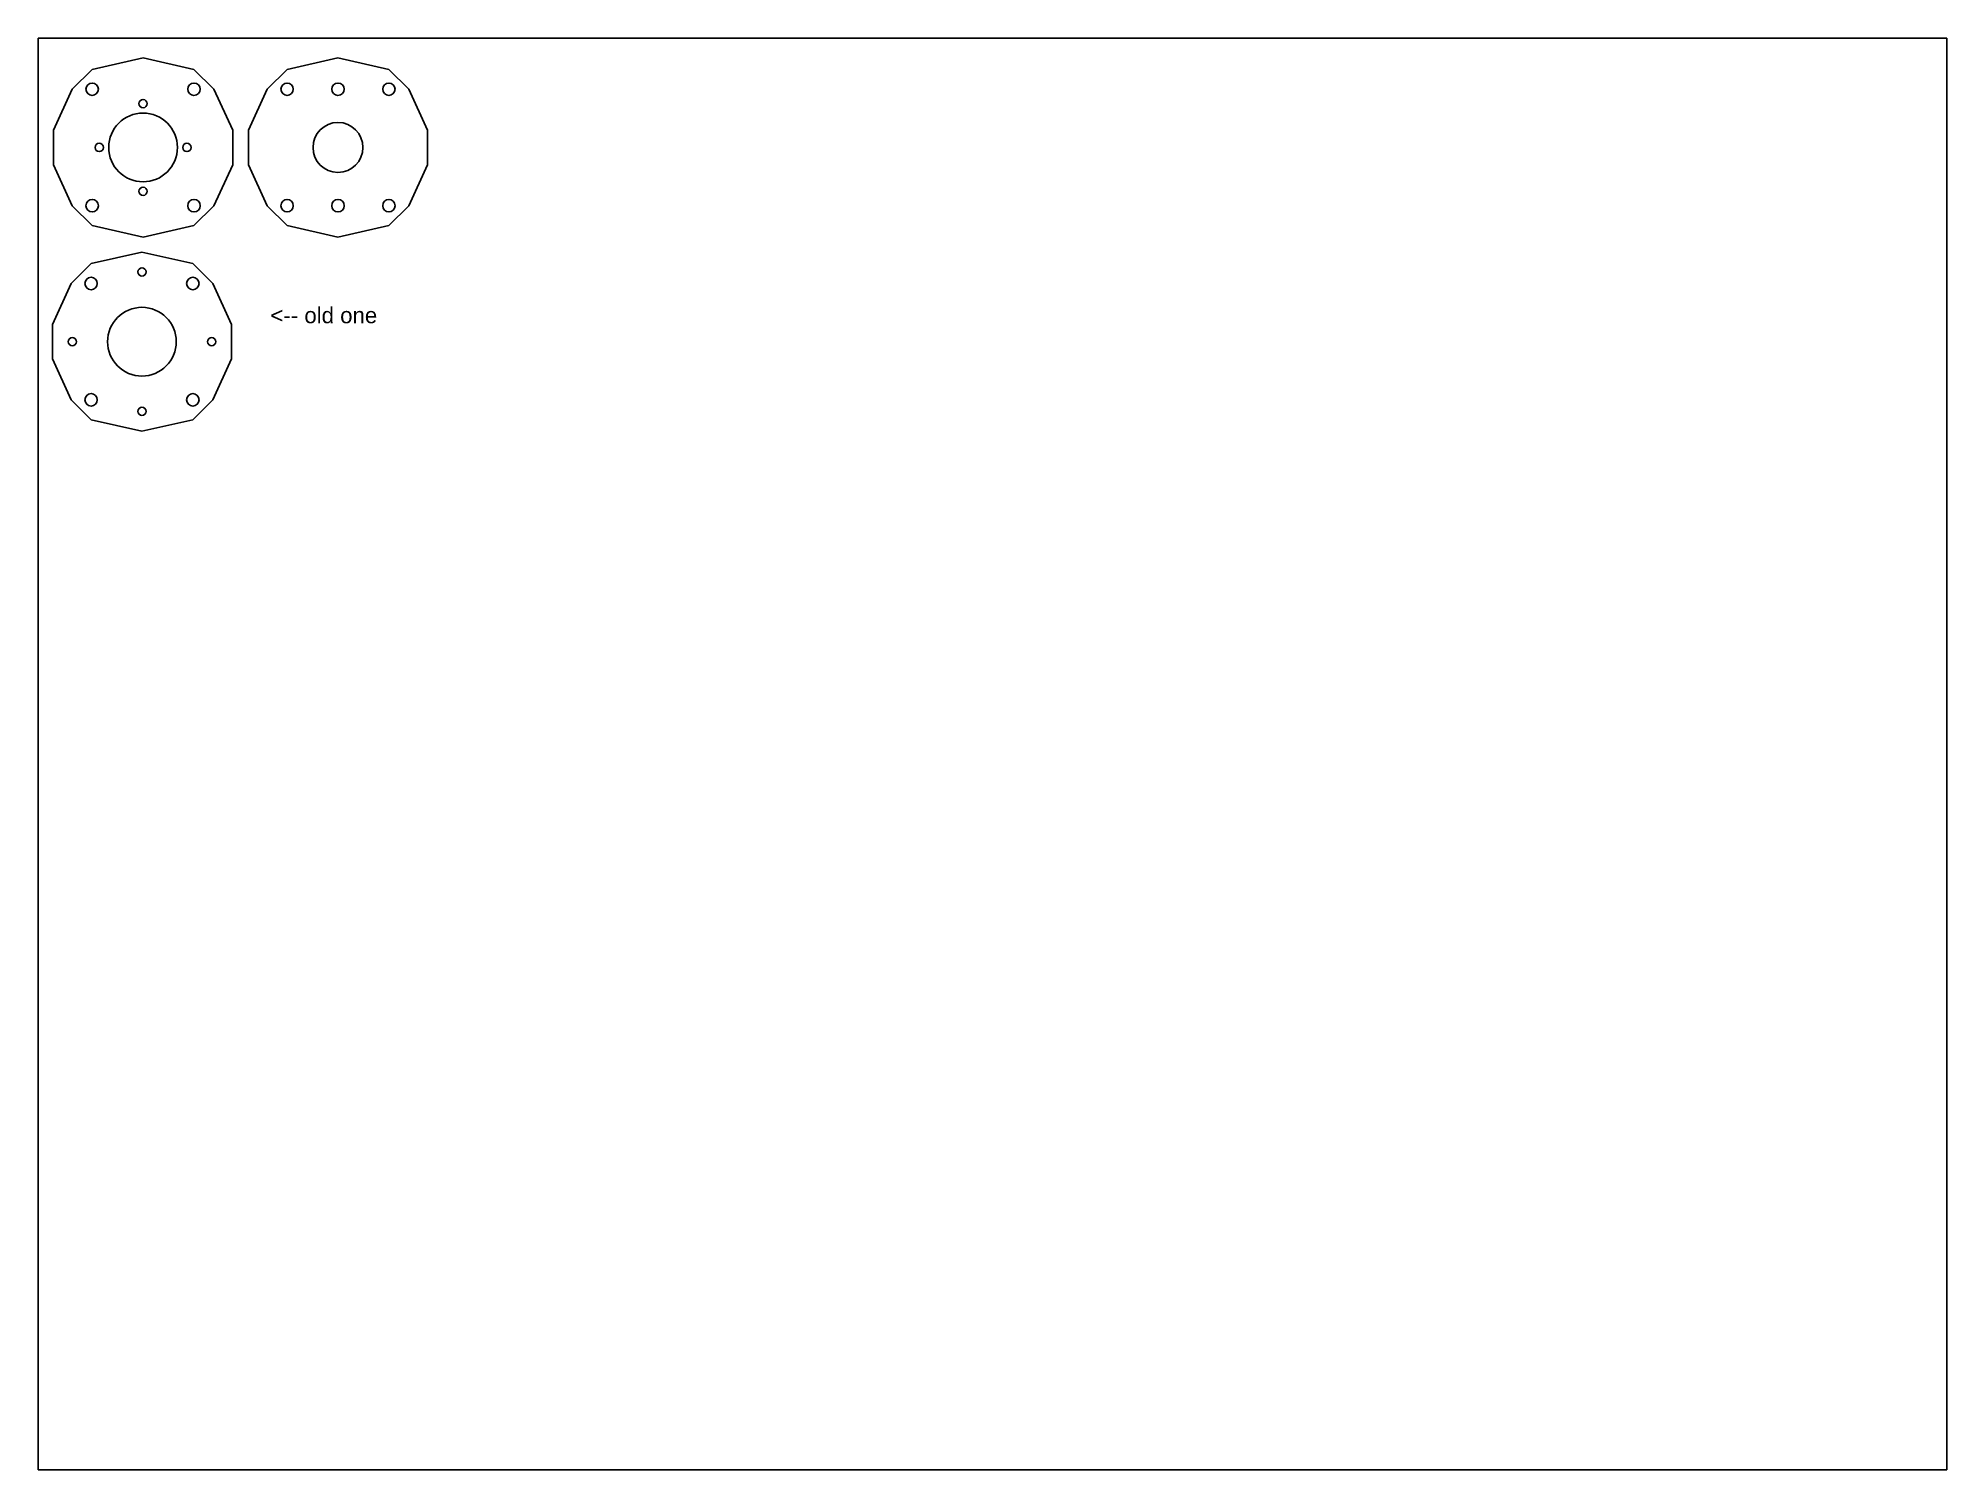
# Model space of a CAD drawing. Header units: inches. Extents: x 0 to 24, y 0 to 18.
import ezdxf

# ---------------------------------------------------------------- set-up
doc = ezdxf.new("R2010")
doc.units = ezdxf.units.IN
doc.header["$MEASUREMENT"] = 0
doc.styles.get("Standard").update_dxf_attribs({"font": 'arial.ttf'})

msp = doc.modelspace()

# ---------------------------------------------------------------- linework, layer by layer
for p, q in [((0.429, 17.358), (0.679, 17.608)), ((0.679, 17.608), (1.319, 17.753)), ((1.319, 17.753), (1.959, 17.608)), ((1.959, 17.608), (2.209, 17.358)), ((0.429, 17.358), (0.192, 16.843)), ((2.446, 16.843), (2.209, 17.358)), ((0.192, 16.626), (0.192, 16.843)), ((2.446, 16.626), (2.446, 16.843)), ((0.192, 16.626), (0.192, 16.409)), ((2.446, 16.626), (2.446, 16.409)), ((0.429, 15.894), (0.192, 16.409)), ((2.209, 15.894), (2.446, 16.409)), ((0.679, 15.644), (0.429, 15.894)), ((1.959, 15.644), (2.209, 15.894)), ((1.319, 15.499), (0.679, 15.644)), ((1.959, 15.644), (1.319, 15.499))]:
    msp.add_line(p, q)
at = {"color": 1}
for p, q in [((2.88, 17.358), (3.13, 17.608)), ((3.13, 17.608), (3.77, 17.753)), ((3.77, 17.753), (4.41, 17.608)), ((4.41, 17.608), (4.66, 17.358)), ((2.88, 17.358), (2.644, 16.843)), ((4.897, 16.843), (4.66, 17.358)), ((2.644, 16.626), (2.644, 16.843)), ((4.897, 16.626), (4.897, 16.843)), ((2.644, 16.626), (2.644, 16.409)), ((4.897, 16.626), (4.897, 16.409)), ((2.88, 15.894), (2.644, 16.409)), ((4.66, 15.894), (4.897, 16.409)), ((3.13, 15.644), (2.88, 15.894)), ((4.41, 15.644), (4.66, 15.894)), ((3.77, 15.499), (3.13, 15.644)), ((4.41, 15.644), (3.77, 15.499)), ((0.415, 14.916), (0.665, 15.166)), ((0.665, 15.166), (1.305, 15.311)), ((1.305, 15.311), (1.945, 15.166)), ((1.945, 15.166), (2.195, 14.916)), ((0.415, 14.916), (0.179, 14.402)), ((2.432, 14.402), (2.195, 14.916)), ((0.179, 14.184), (0.179, 14.402)), ((2.432, 14.184), (2.432, 14.402)), ((0.179, 14.184), (0.179, 13.967)), ((2.432, 14.184), (2.432, 13.967)), ((0.415, 13.453), (0.179, 13.967)), ((2.195, 13.453), (2.432, 13.967)), ((0.665, 13.203), (0.415, 13.453)), ((1.945, 13.203), (2.195, 13.453)), ((1.305, 13.058), (0.665, 13.203)), ((1.945, 13.203), (1.305, 13.058))]:
    msp.add_line(p, q, dxfattribs=at)
msp.add_lwpolyline([(0, 0), (24, 0), (24, 18), (0, 18)], close=True, dxfattribs=at)
for centre, radius in [((0.679, 17.358), 0.078), ((1.959, 17.358), 0.078), ((1.319, 16.626), 0.432), ((1.319, 17.177), 0.052), ((0.768, 16.626), 0.052), ((1.87, 16.626), 0.052), ((1.319, 16.075), 0.052), ((0.679, 15.894), 0.078), ((1.959, 15.894), 0.078)]:
    msp.add_circle(centre, radius)
for centre, radius in [((3.13, 17.358), 0.078), ((3.77, 17.358), 0.078), ((4.41, 17.358), 0.078), ((3.77, 16.626), 0.314), ((3.13, 15.894), 0.078), ((3.77, 15.894), 0.078), ((4.41, 15.894), 0.078), ((0.665, 14.916), 0.078), ((1.305, 15.061), 0.052), ((1.945, 14.916), 0.078), ((1.305, 14.184), 0.432), ((0.429, 14.184), 0.052), ((2.182, 14.184), 0.052), ((0.665, 13.453), 0.078), ((1.945, 13.453), 0.078), ((1.305, 13.308), 0.052)]:
    msp.add_circle(centre, radius, dxfattribs=at)

# ---------------------------------------------------------------- texts
at = {"color": 1, "insert": (2.92, 14.616), "char_height": 0.2, "attachment_point": 1}
msp.add_mtext_dynamic_manual_height_columns('<-- old one', width=4.97769, gutter_width=1, heights=[0], dxfattribs=at)

doc.saveas('drawing.dxf')
